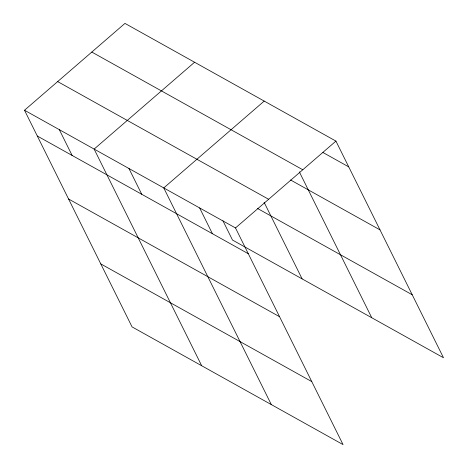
<?xml version="1.0" encoding="UTF-8"?>
<svg xmlns="http://www.w3.org/2000/svg" width="468" height="468" viewBox="0 0 468 468"><rect width="100%" height="100%" fill="white"/><g stroke="black" fill="none" stroke-linecap="round" stroke-linejoin="round"><path stroke-width="0.7" d="M24.511 110.243L235.498 227.945L343.044 444.6L132.058 326.898L24.511 110.243L124.956 23.4L335.942 141.102L443.488 357.757L232.502 240.055L222.932 220.773M194.577 62.244L94.138 149.087L201.685 365.742M264.204 101.082L163.765 187.925L271.311 404.58M235.498 227.945L335.942 141.102M322.938 152.486L348.736 166.883M91.81 52.059L302.796 169.761M290.546 179.964L380.004 229.87M57.658 81.584L268.644 199.286M257.564 208.488L412.22 294.77M37.311 136.018L248.297 253.726M68.58 199.011L279.566 316.713M100.79 263.905L311.782 381.613M299.333 171.855L371.75 317.737M264.092 202.275L302.129 278.893M199.631 207.938L212.425 233.713M128.952 168.509L141.745 194.284M59.325 129.665L72.119 155.44"/></g></svg>
